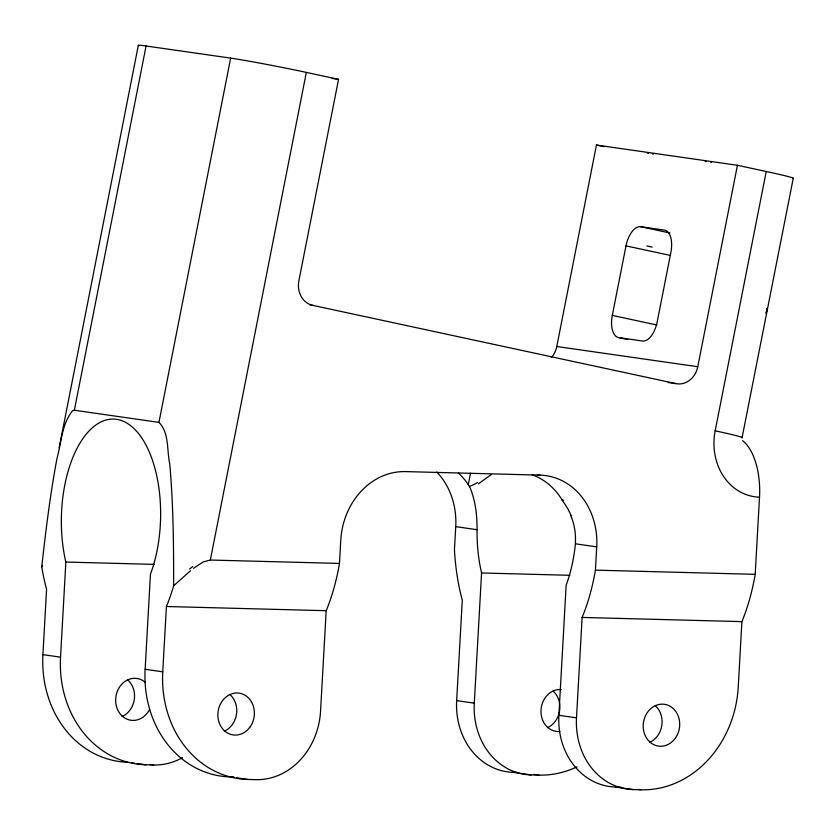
<?xml version="1.0" encoding="UTF-8"?>
<svg xmlns="http://www.w3.org/2000/svg" width="835" height="835" viewBox="0 0 835 835"><rect width="100%" height="100%" fill="white"/><g stroke="black" fill="none" stroke-linecap="round" stroke-linejoin="round"><path stroke-width="1.25" d="M742.628 440.682A56.279 28.338 -88.5 0 1 759.516 497.169L755.195 574.334A144.225 72.624 -88.5 0 1 741.897 621.626L738.244 686.944A105.534 91.015 -81.8 0 1 641.207 789.785L633.347 789.576A70.349 60.673 -81.8 0 1 576.505 717.829L582.12 617.43A144.225 72.624 -88.5 0 0 595.428 570.138L596.722 546.873A70.349 60.673 -81.8 0 0 539.89 475.125L405.476 471.598A70.349 60.673 -81.8 0 0 340.784 540.151L339.49 563.427A144.225 72.624 -88.5 0 1 326.182 610.709L320.567 711.107A70.349 60.673 -81.8 0 1 255.886 779.66L248.016 779.462A105.534 91.015 -81.8 0 1 162.752 671.831L166.415 606.513A144.225 72.624 -88.5 0 0 173.649 585.763C173.659 545.067 173.356 504.298 169.724 463.738C166.781 450.42 169.296 432.52 158.942 422.385L74.357 410.236L72.739 410.559C61.759 423.658 61.372 442.654 56.968 458.582C50.225 494.404 45.779 530.622 41.75 566.829A144.225 72.624 -88.5 0 0 46.572 589.312L42.919 654.63A105.534 91.015 -81.8 0 0 128.172 762.261M577.006 766.791A105.534 91.015 -81.8 0 1 538.992 775.11L531.123 774.911A70.349 60.673 -81.8 0 1 474.29 703.153L481.576 572.977A98.499 49.599 -88.5 0 1 477.067 529.703C477.14 515.258 475.491 500.499 469.823 487.108M182.51 757.606A70.349 60.673 -81.8 0 1 153.661 764.996L145.801 764.787A105.534 91.015 -81.8 0 1 60.537 657.166L65.861 562.059A98.499 49.599 -88.5 0 1 83.239 438.083A98.499 49.599 -88.5 0 1 147.117 447.257A98.499 49.599 -88.5 0 1 150.457 574.198L145.133 669.305A105.534 91.015 -81.8 0 0 229.26 776.894M436.768 472.036A70.349 60.673 -81.8 0 1 455.743 526.635L454.438 549.91A144.225 72.624 -88.5 0 0 462.287 600.229L456.661 700.628A70.349 60.673 -81.8 0 0 513.504 772.375L531.123 774.911M633.347 789.576L615.719 787.05A70.349 60.673 -81.8 0 1 558.886 715.303L566.161 585.116A98.499 49.599 -88.5 0 0 575.398 543.815L575.545 542.145M742.075 437.717L793.25 178.325M766.175 313.188L767.156 308.105L766.165 313.229M59.149 447.873L138.328 45.33M74.357 410.236L146.073 45.988L230.658 58.126A56.279 1.712 11.1 0 1 306.341 72.405L338.54 79.346L298.878 280.79A21.105 18.203 -81.8 0 0 312.614 305.328L675.891 383.599A21.105 18.203 -81.8 0 0 697.768 366.732L737.43 165.288L766.227 171.488A56.279 1.712 11.1 0 1 792.53 178.44M158.942 422.385L230.658 58.126M193.553 568.291L203.218 561.903L210.337 560.034L306.341 72.405M469.625 486.784L468.268 484.676L470.533 473.153M551.392 357.495A21.105 18.203 -81.8 0 0 556.778 346.504L596.451 145.05L737.43 165.288M612.305 315.4L626 245.876A21.105 10.667 -77.8 0 1 640.643 226.692L664.399 230.105A21.105 10.667 -77.8 0 1 670.891 252.316L657.208 321.84A21.105 10.667 -77.8 0 1 642.553 341.024L618.808 337.611A21.105 10.667 -77.8 0 1 612.305 315.4L656.801 324.982M759.516 497.169A56.279 48.545 -81.8 0 1 715.167 430.818L766.227 171.488M41.75 566.829L42.606 565.358M173.649 585.763L190.474 570.775M491.533 474.405L478.392 483.82M563.677 500.228L562.247 500.228M210.337 560.034L339.49 563.427M595.428 570.138L755.195 574.334M65.861 562.059L154.193 564.376M481.576 572.977L569.898 575.294M166.415 606.513L326.182 610.709M582.12 617.43L741.897 621.626M513.504 772.375L516.875 772.469M231.514 776.957L233.758 777.02M615.719 787.05L621.344 787.196M706.264 161.562L705.231 161.583M332.132 78.427L338.54 79.346M310.046 304.963L312.614 305.328M556.778 346.504L697.768 366.732M668.198 382.493L675.891 383.599M537.343 474.76L539.89 475.125M455.743 526.635L477.067 529.703M575.398 543.815L596.722 546.873M456.661 700.628L474.29 703.153M558.886 715.303L576.505 717.829M42.919 654.63L60.537 657.166M145.133 669.305L162.752 671.831M533.962 774.389L538.992 775.11M638.691 789.419L641.207 789.785M149.893 764.453L153.661 764.996M131.951 762.804L134.466 763.159M136.982 763.524L145.801 764.787M230.387 776.926L234.165 777.468M236.681 777.834L248.016 779.462M647.282 153.087L648.471 153.264M710.606 162.23L711.441 162.376M652.396 153.932L653.314 154.099M646.812 245.96L652.145 247.108M596.451 145.05L603.955 146.668M640.643 226.692L669.889 232.996M626 245.876L670.495 255.458M618.808 337.611L627.701 339.532M562.195 500.123L560.849 497.963A70.349 60.673 -81.8 0 0 532.208 474.781M458.384 472.986A70.349 60.673 -81.8 0 1 468.268 484.676M477.693 482.39A22.858 15.823 -41.2 0 1 469.969 486.106M189.566 569.084A92.883 56.3 -46.3 0 1 192.76 566.537M570.806 515.665A59.598 58.909 41.8 0 1 575.398 542.134M562.341 500.614A68.251 67.948 4.5 0 1 571.098 515.539M715.167 430.818A56.279 1.712 11.1 0 1 741.991 437.738M138.85 45.695A56.279 1.712 11.1 0 1 146.073 45.988M229.949 694.574A21.105 18.203 -81.8 0 1 236.472 714.363A21.105 18.203 -81.8 0 1 224.271 731.178M655.277 705.742A21.105 18.203 -81.8 0 1 661.8 725.531A21.105 18.203 -81.8 0 1 649.599 742.346M149.622 709.332A21.105 18.203 -81.8 0 1 123.851 717.411A21.105 18.203 -81.8 0 1 119.144 687.675A21.105 18.203 -81.8 0 1 145.363 682.425M127.734 679.899A21.105 18.203 -81.8 0 1 134.258 699.688A21.105 18.203 -81.8 0 1 122.056 716.514M559.888 731.523A21.105 18.203 -81.8 0 1 540.976 710.668A21.105 18.203 -81.8 0 1 561.183 689.522M553.062 691.067A21.105 18.203 -81.8 0 1 559.586 710.867A21.105 18.203 -81.8 0 1 547.384 727.682M250.072 726.941A21.105 18.203 -81.8 0 0 239.353 693.175A21.105 18.203 -81.8 0 0 218.937 721.983A21.105 18.203 -81.8 0 0 250.072 726.941M675.4 738.109A21.105 18.203 -81.8 0 0 664.681 704.343A21.105 18.203 -81.8 0 0 644.265 733.151A21.105 18.203 -81.8 0 0 675.4 738.109"/></g></svg>
